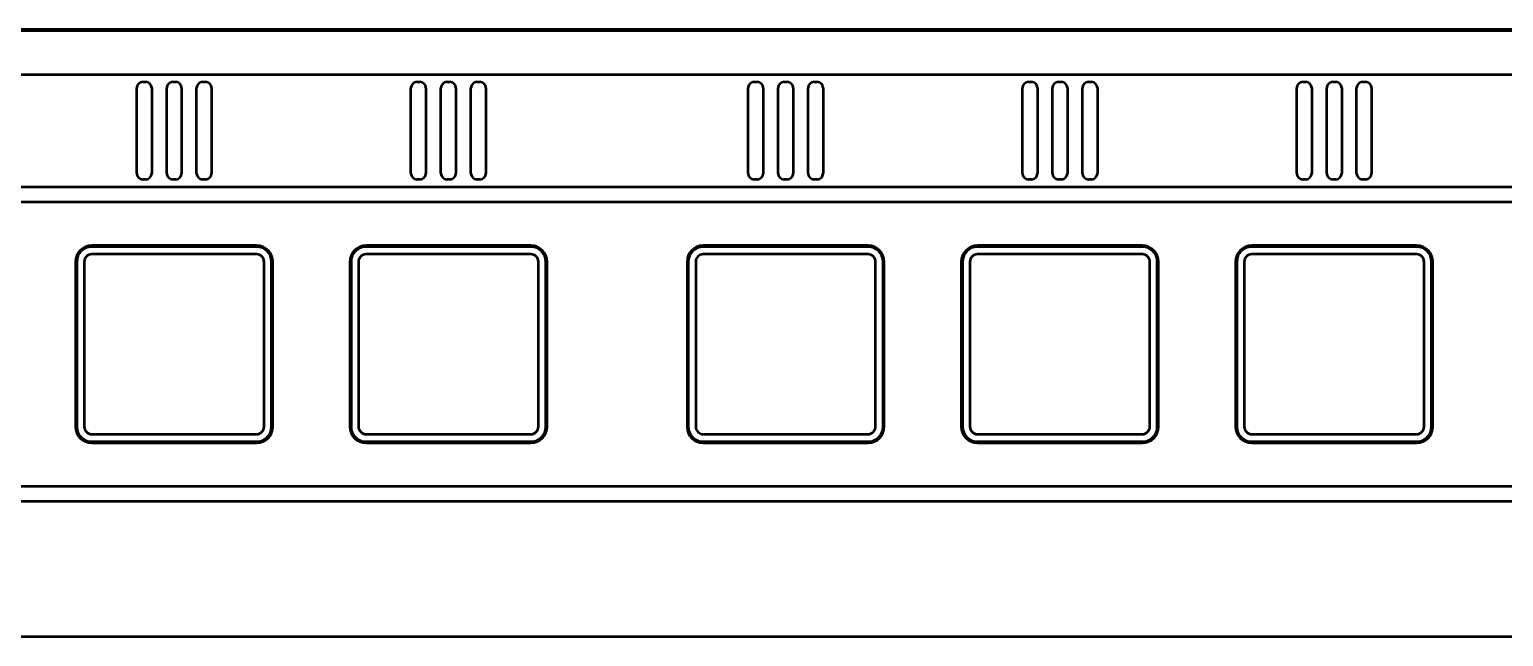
# Model space of a CAD drawing. Header units: millimetres. Extents: x 3233 to 5433, y 589 to 1940.
# Drawn here: x 3513.4 to 3611.8, y 1208.2 to 1248.7 of the extents above; entities that cross this region are included whole.
import ezdxf

# ---------------------------------------------------------------- set-up
doc = ezdxf.new("R2010")
doc.units = ezdxf.units.MM
doc.header["$LTSCALE"] = 1.8
doc.layers.add('외형선(ISO)', color=7, linetype='Continuous', lineweight=50)

msp = doc.modelspace()

# ---------------------------------------------------------------- linework, layer by layer
at = {"layer": '외형선(ISO)'}
for p, q in [((3658.442, 1248.577), (3446.267, 1248.577)), ((3658.354, 1248.665), (3446.354, 1248.665)), ((3443.354, 1245.665), (3661.354, 1245.665)), ((3521.004, 1245.165), (3521.204, 1245.165)), ((3523.004, 1245.165), (3523.204, 1245.165)), ((3525.004, 1245.165), (3525.204, 1245.165)), ((3539.304, 1245.165), (3539.504, 1245.165)), ((3541.304, 1245.165), (3541.504, 1245.165)), ((3543.304, 1245.165), (3543.504, 1245.165)), ((3561.804, 1245.165), (3562.004, 1245.165)), ((3563.804, 1245.165), (3564.004, 1245.165)), ((3565.804, 1245.165), (3566.004, 1245.165)), ((3580.104, 1245.165), (3580.304, 1245.165)), ((3582.104, 1245.165), (3582.304, 1245.165)), ((3584.104, 1245.165), (3584.304, 1245.165)), ((3598.404, 1245.165), (3598.604, 1245.165)), ((3600.404, 1245.165), (3600.604, 1245.165)), ((3602.404, 1245.165), (3602.604, 1245.165)), ((3520.604, 1239.065), (3520.604, 1244.765)), ((3521.604, 1244.765), (3521.604, 1239.065)), ((3522.604, 1239.065), (3522.604, 1244.765)), ((3523.604, 1244.765), (3523.604, 1239.065)), ((3524.604, 1239.065), (3524.604, 1244.765)), ((3525.604, 1244.765), (3525.604, 1239.065)), ((3538.904, 1239.065), (3538.904, 1244.765)), ((3539.904, 1244.765), (3539.904, 1239.065)), ((3540.904, 1239.065), (3540.904, 1244.765)), ((3541.904, 1244.765), (3541.904, 1239.065)), ((3542.904, 1239.065), (3542.904, 1244.765)), ((3543.904, 1244.765), (3543.904, 1239.065)), ((3561.404, 1239.065), (3561.404, 1244.765)), ((3562.404, 1244.765), (3562.404, 1239.065)), ((3563.404, 1239.065), (3563.404, 1244.765)), ((3564.404, 1244.765), (3564.404, 1239.065)), ((3565.404, 1239.065), (3565.404, 1244.765)), ((3566.404, 1244.765), (3566.404, 1239.065)), ((3579.704, 1239.065), (3579.704, 1244.765)), ((3580.704, 1244.765), (3580.704, 1239.065)), ((3581.704, 1239.065), (3581.704, 1244.765)), ((3582.704, 1244.765), (3582.704, 1239.065)), ((3583.704, 1239.065), (3583.704, 1244.765)), ((3584.704, 1244.765), (3584.704, 1239.065)), ((3598.004, 1239.065), (3598.004, 1244.765)), ((3599.004, 1244.765), (3599.004, 1239.065)), ((3600.004, 1239.065), (3600.004, 1244.765)), ((3601.004, 1244.765), (3601.004, 1239.065)), ((3602.004, 1239.065), (3602.004, 1244.765)), ((3603.004, 1244.765), (3603.004, 1239.065)), ((3521.204, 1238.665), (3521.004, 1238.665)), ((3523.204, 1238.665), (3523.004, 1238.665)), ((3525.204, 1238.665), (3525.004, 1238.665)), ((3539.504, 1238.665), (3539.304, 1238.665)), ((3541.504, 1238.665), (3541.304, 1238.665)), ((3543.504, 1238.665), (3543.304, 1238.665)), ((3562.004, 1238.665), (3561.804, 1238.665)), ((3564.004, 1238.665), (3563.804, 1238.665)), ((3566.004, 1238.665), (3565.804, 1238.665)), ((3580.304, 1238.665), (3580.104, 1238.665)), ((3582.304, 1238.665), (3582.104, 1238.665)), ((3584.304, 1238.665), (3584.104, 1238.665)), ((3598.604, 1238.665), (3598.404, 1238.665)), ((3600.604, 1238.665), (3600.404, 1238.665)), ((3602.604, 1238.665), (3602.404, 1238.665)), ((3430.954, 1238.165), (3674.354, 1238.165)), ((3431.954, 1237.165), (3673.354, 1237.165)), ((3528.604, 1234.244), (3517.604, 1234.244)), ((3528.604, 1234.165), (3517.604, 1234.165)), ((3528.604, 1233.665), (3517.604, 1233.665)), ((3546.904, 1234.244), (3535.904, 1234.244)), ((3546.904, 1234.165), (3535.904, 1234.165)), ((3546.904, 1233.665), (3535.904, 1233.665)), ((3569.404, 1234.244), (3558.404, 1234.244)), ((3569.404, 1234.165), (3558.404, 1234.165)), ((3569.404, 1233.665), (3558.404, 1233.665)), ((3587.704, 1234.244), (3576.704, 1234.244)), ((3587.704, 1234.165), (3576.704, 1234.165)), ((3587.704, 1233.665), (3576.704, 1233.665)), ((3606.004, 1234.244), (3595.004, 1234.244)), ((3606.004, 1234.165), (3595.004, 1234.165)), ((3606.004, 1233.665), (3595.004, 1233.665)), ((3516.526, 1233.165), (3516.526, 1222.165)), ((3516.604, 1233.165), (3516.604, 1222.165)), ((3517.104, 1233.165), (3517.104, 1222.165)), ((3529.104, 1222.165), (3529.104, 1233.165)), ((3529.604, 1222.165), (3529.604, 1233.165)), ((3529.683, 1222.165), (3529.683, 1233.165)), ((3534.826, 1233.165), (3534.826, 1222.165)), ((3534.904, 1233.165), (3534.904, 1222.165)), ((3535.404, 1233.165), (3535.404, 1222.165)), ((3547.404, 1222.165), (3547.404, 1233.165)), ((3547.904, 1222.165), (3547.904, 1233.165)), ((3547.983, 1222.165), (3547.983, 1233.165)), ((3557.326, 1233.165), (3557.326, 1222.165)), ((3557.404, 1233.165), (3557.404, 1222.165)), ((3557.904, 1233.165), (3557.904, 1222.165)), ((3569.904, 1222.165), (3569.904, 1233.165)), ((3570.404, 1222.165), (3570.404, 1233.165)), ((3570.483, 1222.165), (3570.483, 1233.165)), ((3575.626, 1233.165), (3575.626, 1222.165)), ((3575.704, 1233.165), (3575.704, 1222.165)), ((3576.204, 1233.165), (3576.204, 1222.165)), ((3588.204, 1222.165), (3588.204, 1233.165)), ((3588.704, 1222.165), (3588.704, 1233.165)), ((3588.783, 1222.165), (3588.783, 1233.165)), ((3593.926, 1233.165), (3593.926, 1222.165)), ((3594.004, 1233.165), (3594.004, 1222.165)), ((3594.504, 1233.165), (3594.504, 1222.165)), ((3606.504, 1222.165), (3606.504, 1233.165)), ((3607.004, 1222.165), (3607.004, 1233.165)), ((3607.083, 1222.165), (3607.083, 1233.165)), ((3517.604, 1221.665), (3528.604, 1221.665)), ((3535.904, 1221.665), (3546.904, 1221.665)), ((3558.404, 1221.665), (3569.404, 1221.665)), ((3576.704, 1221.665), (3587.704, 1221.665)), ((3595.004, 1221.665), (3606.004, 1221.665)), ((3517.604, 1221.165), (3528.604, 1221.165)), ((3517.604, 1221.086), (3528.604, 1221.086)), ((3535.904, 1221.165), (3546.904, 1221.165)), ((3535.904, 1221.086), (3546.904, 1221.086)), ((3558.404, 1221.165), (3569.404, 1221.165)), ((3558.404, 1221.086), (3569.404, 1221.086)), ((3576.704, 1221.165), (3587.704, 1221.165)), ((3576.704, 1221.086), (3587.704, 1221.086)), ((3595.004, 1221.165), (3606.004, 1221.165)), ((3595.004, 1221.086), (3606.004, 1221.086)), ((3673.354, 1218.165), (3431.954, 1218.165)), ((3674.354, 1217.165), (3430.954, 1217.165)), ((3412.354, 1208.165), (3700.355, 1208.165))]:
    msp.add_line(p, q, dxfattribs=at)
for centre, radius, start, end in [((3521.004, 1244.765), 0.4, 90, 180), ((3521.204, 1244.765), 0.4, 0, 90), ((3523.004, 1244.765), 0.4, 90, 180), ((3523.204, 1244.765), 0.4, 0, 90), ((3525.004, 1244.765), 0.4, 90, 180), ((3525.204, 1244.765), 0.4, 0, 90), ((3539.304, 1244.765), 0.4, 90, 180), ((3539.504, 1244.765), 0.4, 0, 90), ((3541.304, 1244.765), 0.4, 90, 180), ((3541.504, 1244.765), 0.4, 0, 90), ((3543.304, 1244.765), 0.4, 90, 180), ((3543.504, 1244.765), 0.4, 0, 90), ((3561.804, 1244.765), 0.4, 90, 180), ((3562.004, 1244.765), 0.4, 0, 90), ((3563.804, 1244.765), 0.4, 90, 180), ((3564.004, 1244.765), 0.4, 0, 90), ((3565.804, 1244.765), 0.4, 90, 180), ((3566.004, 1244.765), 0.4, 0, 90), ((3580.104, 1244.765), 0.4, 90, 180), ((3580.304, 1244.765), 0.4, 0, 90), ((3582.104, 1244.765), 0.4, 90, 180), ((3582.304, 1244.765), 0.4, 0, 90), ((3584.104, 1244.765), 0.4, 90, 180), ((3584.304, 1244.765), 0.4, 0, 90), ((3598.404, 1244.765), 0.4, 90, 180), ((3598.604, 1244.765), 0.4, 0, 90), ((3600.404, 1244.765), 0.4, 90, 180), ((3600.604, 1244.765), 0.4, 0, 90), ((3602.404, 1244.765), 0.4, 90, 180), ((3602.604, 1244.765), 0.4, 0, 90), ((3521.004, 1239.065), 0.4, 180, 270), ((3521.204, 1239.065), 0.4, 270, 0), ((3523.004, 1239.065), 0.4, 180, 270), ((3523.204, 1239.065), 0.4, 270, 0), ((3525.004, 1239.065), 0.4, 180, 270), ((3525.204, 1239.065), 0.4, 270, 0), ((3539.304, 1239.065), 0.4, 180, 270), ((3539.504, 1239.065), 0.4, 270, 0), ((3541.304, 1239.065), 0.4, 180, 270), ((3541.504, 1239.065), 0.4, 270, 0), ((3543.304, 1239.065), 0.4, 180, 270), ((3543.504, 1239.065), 0.4, 270, 0), ((3561.804, 1239.065), 0.4, 180, 270), ((3562.004, 1239.065), 0.4, 270, 0), ((3563.804, 1239.065), 0.4, 180, 270), ((3564.004, 1239.065), 0.4, 270, 0), ((3565.804, 1239.065), 0.4, 180, 270), ((3566.004, 1239.065), 0.4, 270, 0), ((3580.104, 1239.065), 0.4, 180, 270), ((3580.304, 1239.065), 0.4, 270, 0), ((3582.104, 1239.065), 0.4, 180, 270), ((3582.304, 1239.065), 0.4, 270, 0), ((3584.104, 1239.065), 0.4, 180, 270), ((3584.304, 1239.065), 0.4, 270, 0), ((3598.404, 1239.065), 0.4, 180, 270), ((3598.604, 1239.065), 0.4, 270, 0), ((3600.404, 1239.065), 0.4, 180, 270), ((3600.604, 1239.065), 0.4, 270, 0), ((3602.404, 1239.065), 0.4, 180, 270), ((3602.604, 1239.065), 0.4, 270, 0), ((3517.604, 1233.165), 1.079, 90, 180), ((3517.604, 1233.165), 1, 90, 180), ((3517.604, 1233.165), 0.5, 90, 180), ((3528.604, 1233.165), 1.079, 0, 90), ((3528.604, 1233.165), 1, 0, 90), ((3528.604, 1233.165), 0.5, 0, 90), ((3535.904, 1233.165), 1.079, 90, 180), ((3535.904, 1233.165), 1, 90, 180), ((3535.904, 1233.165), 0.5, 90, 180), ((3546.904, 1233.165), 1.079, 0, 90), ((3546.904, 1233.165), 1, 0, 90), ((3546.904, 1233.165), 0.5, 0, 90), ((3558.404, 1233.165), 1.079, 90, 180), ((3558.404, 1233.165), 1, 90, 180), ((3558.404, 1233.165), 0.5, 90, 180), ((3569.404, 1233.165), 1.079, 0, 90), ((3569.404, 1233.165), 1, 0, 90), ((3569.404, 1233.165), 0.5, 0, 90), ((3576.704, 1233.165), 1.079, 90, 180), ((3576.704, 1233.165), 1, 90, 180), ((3576.704, 1233.165), 0.5, 90, 180), ((3587.704, 1233.165), 1.079, 0, 90), ((3587.704, 1233.165), 1, 0, 90), ((3587.704, 1233.165), 0.5, 0, 90), ((3595.004, 1233.165), 1.079, 90, 180), ((3595.004, 1233.165), 1, 90, 180), ((3595.004, 1233.165), 0.5, 90, 180), ((3606.004, 1233.165), 1.079, 0, 90), ((3606.004, 1233.165), 1, 0, 90), ((3606.004, 1233.165), 0.5, 0, 90), ((3517.604, 1222.165), 1.079, 180, 270), ((3517.604, 1222.165), 1, 180, 270), ((3517.604, 1222.165), 0.5, 180, 270), ((3528.604, 1222.165), 1.079, 270, 0), ((3528.604, 1222.165), 1, 270, 0), ((3528.604, 1222.165), 0.5, 270, 0), ((3535.904, 1222.165), 1.079, 180, 270), ((3535.904, 1222.165), 1, 180, 270), ((3535.904, 1222.165), 0.5, 180, 270), ((3546.904, 1222.165), 1.079, 270, 0), ((3546.904, 1222.165), 1, 270, 0), ((3546.904, 1222.165), 0.5, 270, 0), ((3558.404, 1222.165), 1.079, 180, 270), ((3558.404, 1222.165), 1, 180, 270), ((3558.404, 1222.165), 0.5, 180, 270), ((3569.404, 1222.165), 1.079, 270, 0), ((3569.404, 1222.165), 1, 270, 0), ((3569.404, 1222.165), 0.5, 270, 0), ((3576.704, 1222.165), 1.079, 180, 270), ((3576.704, 1222.165), 1, 180, 270), ((3576.704, 1222.165), 0.5, 180, 270), ((3587.704, 1222.165), 1.079, 270, 0), ((3587.704, 1222.165), 1, 270, 0), ((3587.704, 1222.165), 0.5, 270, 0), ((3595.004, 1222.165), 1.079, 180, 270), ((3595.004, 1222.165), 1, 180, 270), ((3595.004, 1222.165), 0.5, 180, 270), ((3606.004, 1222.165), 1.079, 270, 0), ((3606.004, 1222.165), 1, 270, 0), ((3606.004, 1222.165), 0.5, 270, 0)]:
    msp.add_arc(centre, radius, start, end, dxfattribs=at)

doc.saveas('drawing.dxf')
